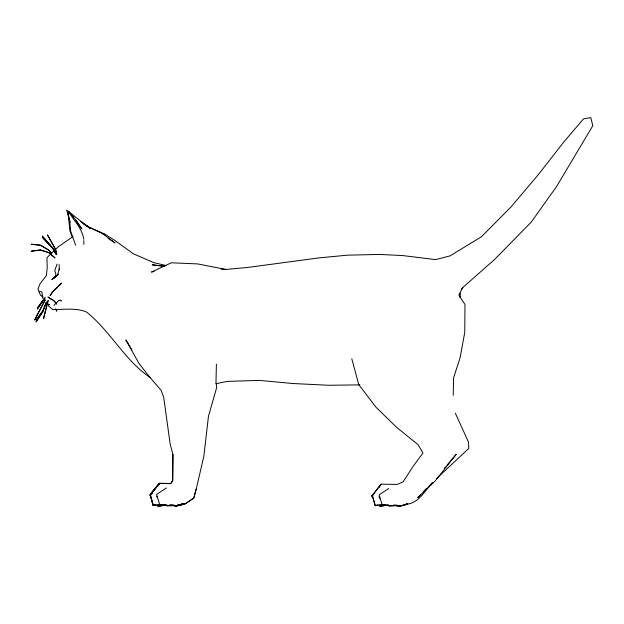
<?xml version="1.0" encoding="UTF-8"?>
<svg xmlns="http://www.w3.org/2000/svg" width="624" height="624" viewBox="0 0 624 624"><rect width="100%" height="100%" fill="white"/><g stroke="black" fill="none" stroke-linecap="round" stroke-linejoin="round"><path stroke-width="0.94" d="M131.929 349.931L125.876 339.924L139.012 363.48L149.799 377.247L161.125 390.335L163.706 397.277L170.157 443.999L172.918 454.483L172.692 480.542L170.82 483.545L159.502 483.218L152.318 491.54L150.259 494.38L153.044 504.878M172.918 454.483L172.669 480.55L170.672 483.623L159.299 483.499L152.194 492.25L150.212 495.144L153.2 505.354L155.041 505.151L153.27 505.557L150.212 495.144L159.502 483.218L158.543 484.848M48.61 304.379L48.594 306.056L52.603 309.442C64.022 309.816 75.691 307.406 86.635 312.078C110.51 331.219 124.636 360.321 150.267 377.637M453.227 395.288L453.57 377.879L460.138 357.646L464.755 332.374L464.989 304.496L458.843 295.082L462.868 287.461L494.551 259.49L531.297 222.05L556.616 186.451L592.8 125.736L590.78 117.64L583.596 118.817L564.065 141.648L539.3 173.433L511.095 206.872L481.478 236.73L450.122 255.848L435.599 259.615L402.433 255.536L379.486 254.436L347.537 255.161L318.661 257.923L247.556 267.47L225.826 269.443L221.083 269.084M216.403 364.12L215.99 381.966L216.739 387.348L208.478 416.138L203.837 456.238L196.217 489.083L193.768 498.116L185.234 503.81L181.646 504.317M42.822 298.373L42.502 295.207M460.379 293.28L460.075 297.71M48.048 300.682L43.508 318.739L48.165 300.472M57.502 275.441L59.077 268.835M196.217 489.083L193.775 498.038L185.305 503.74L181.724 504.278M46.192 302.679L42.931 311.423L36.02 321.922L42.931 311.47M46.488 302.055L42.931 310.783L36.02 320.143L42.931 310.853L46.488 302.133M55.801 275.473L54.826 277.267L51.847 279.685L58.57 274.123M45.185 299.871L34.601 319.987L45.139 300.004M157.903 485.963L159.299 483.499L150.212 495.144M55.302 276.518L53.399 278.366L56.48 276.502M379.072 487.375L381.116 484.177L397.34 484.411L403.049 481.876L413.275 466.12L422.955 453.086L418.049 444.631L396.692 427.385L375.991 407.238L358.808 384.68L351.788 358.823M50.045 295.784L52.642 291.798L61.604 283.132L52.759 291.611L50.17 295.573M57.041 264.108L54.811 270.59L56.222 275.785M45.115 297.617L37.346 309.075L45.029 297.773M372.255 495.503L381.116 484.177L372.325 495.503L375.336 505.627L380.071 505.081M43.563 299.512L37.346 308.116L44 298.943M432.432 482.36C424.843 490.901 418.665 503.467 405.795 504.348M444.374 468.281L445.63 466.799M446.893 465.317L456.331 454.21L435.178 480.964L417.721 497.648L420.389 494.855M461.206 289.372L462.868 287.461M423.049 492.071L426.379 488.584M436.816 478.312L468.827 448.414L468.476 442.081L455.372 413.291M53.914 305.471L58.313 300.823L60.239 300.011L61.277 301.018L60.606 300.316M371.631 495.69L372.349 496.837L371.631 495.69L373.768 493.756M373.721 494.403L372.302 495.713M39.608 292.001L40.1 291.338L41.972 292.188L42.362 296.111M150.79 494.738L152.311 493.592M151.655 493.67L150.103 494.777L150.696 495.877M72.953 236.582L58.414 246.667L46.94 257.673L47.213 267.657L46.402 275.566L39.913 283.99L37.963 289.224L40.521 295.324L43.056 297.001M388.635 488.53L379.15 494.824L382.122 504.816C390.484 505.268 399.851 507.242 407.784 503.857L405.959 504.192M166.39 487.976L156.608 494.442L159.721 504.722C167.762 505.331 176.693 507.023 184.306 503.63L181.631 504.161L184.306 503.63M400.678 505.619L399.048 506.36L393.44 505.058M171.935 505.081L175.656 506.197L178.191 505.058M178.105 505.058L175.531 506.165L171.818 504.988M404.937 504.754L407.074 503.857M178.862 504.473L181.467 504.863L175.531 506.165L184.181 503.74M404.227 505.05L399.048 506.36L405.116 505.05L403.338 504.832M372.52 496.423L375.18 505.627L377.489 505.089M175.656 506.197L181.467 504.863M154.222 271.432L151.437 272.072L171.397 262.79L197.675 263.913L225.826 269.443M155.314 505.081L158.535 506.017L165.805 505.136L158.566 506.103L155.329 505.112L153.27 505.557L156.952 505.136M154.994 505.183L153.27 505.557L163.379 504.886M215.834 383.729L227.191 381.397L259.358 380.39L292.937 383.518L328.708 385.273L359.783 384.868M181.576 504.215L183.316 503.896M153.2 505.354L154.947 505.066M387.972 505.112L380.242 506.142L377.122 505.198M165.805 505.144L158.566 506.087L155.329 505.112M388.627 505.112L380.546 506.158L377.38 505.198L375.336 505.627L385.499 504.98M169.276 505.315L171.163 505.081M375.18 505.627L379.969 505.081M161.047 505.3L162.856 505.097M384.953 504.512L382.122 504.816L385.718 504.8M161.359 504.543L159.721 504.722L163.504 504.699M177.317 505.261L181.272 504.941M167.731 505.869L166.546 505.339L167.731 505.869L171.74 505.612L169.143 505.471M391.739 505.729L388.612 505.931L387.551 505.417L390.039 505.549M380.804 504.644L383.643 504.488M157.599 504.598L159.401 504.496M102.266 233.774L104.177 233.704L115.409 240.809L133.255 253.757L153.871 262.665L165.945 265.496M169.073 505.502L171.483 505.417L169.751 505.276M169.01 505.268L174.642 505.409M169.478 505.37L171.483 505.417M392.137 505.588L393.838 505.682L389.977 505.931L388.736 505.417M387.551 505.417L389.914 505.619M163.543 505.144L167.388 505.541M164.385 266.222L152.248 264.818L164.681 266.417M394.547 505.12L397.917 505.58L396.154 505.003M172.973 505.089L175.835 505.51M46.948 303.732L49.491 304.769L48.797 304.177M80.675 221.528L90.09 227.721L103.132 233.368L105.378 235.154M90.09 227.721L102.164 233.368L115.081 242.908L108.131 238.345M166.296 504.995L167.466 505.565M86.97 226.223L83.039 223.384L90.113 228.493L66.643 210.077L70.192 222.245M54.842 257.689L48.571 252.47L40.342 249.896L31.2 251.215L40.498 250.045L48.766 252.704L55.052 257.977M71.627 214.999L73.616 216.902M51.519 253.36L48.571 249.943L40.342 245.138L31.2 244.257L40.498 245.279L48.766 250.177L51.722 253.617M68.562 211.162L76.401 220.865L81.884 228.813M76.12 220.834L81.604 228.813M379.798 498.295L378.916 496.852M157.435 497.609L156.725 496.353M150.088 495.596L150.68 496.634M56.168 254.257L52.993 248.578L42.284 237.253L52.798 248.555L55.949 254.218M54.358 250.848L52.993 248.305L42.284 236.036L52.798 248.282L54.148 250.825M55.684 309.075L56.823 311.212L55.715 309.02M72.337 237.097L69.896 230.88L68.055 212.784M75.605 245.24L70.543 230.88L69.865 222.448L67.938 211.825L68.671 211.879C74.077 220.6 82.095 228.501 83.827 239.288M56.831 254.647L55.575 249.288L47.471 234.897L55.403 249.132L56.644 254.467M59.093 264.498L59.436 269.935M83.819 240.575L83.842 244.405M48.087 297.032L50.318 298.99L52.681 299.731L56.831 304.114C54.904 300.44 51.199 299.247 48.087 297.032"/></g></svg>
